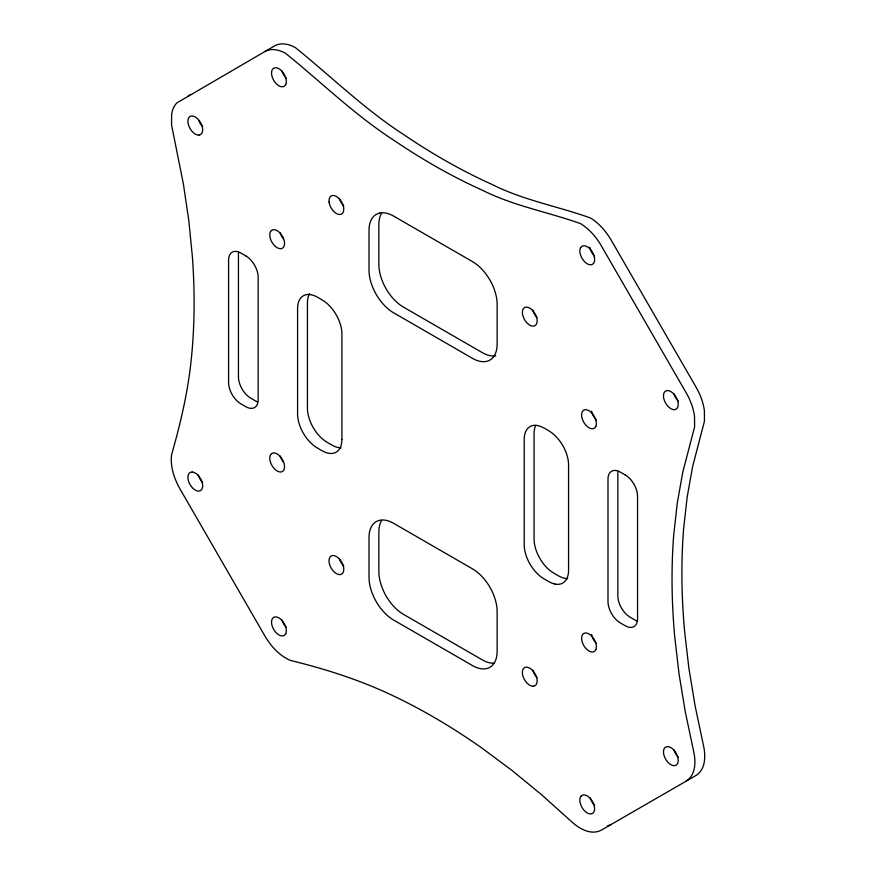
<?xml version="1.0" encoding="UTF-8"?>
<svg xmlns="http://www.w3.org/2000/svg" width="876" height="876" viewBox="0 0 876 876"><rect width="100%" height="100%" fill="white"/><g stroke="black" fill="none" stroke-linecap="round" stroke-linejoin="round"><path stroke-width="1.31" d="M187.639 96.513L189.742 94.893M686.258 781.107C696.048 774.734 695.883 761.211 693.584 751.05L685.284 711.761L679.01 673.699L674.75 637.071A630.392 363.956 60 0 1 673.743 534.842L677.279 503.054L682.754 472.295L694.602 426.875L694.526 416.264A41.807 24.134 60 0 0 686.258 392.941L601.155 245.532C596.008 236.827 589.209 228.91 580.514 223.61C548.037 212.014 513.336 205.882 482.172 190.125A630.392 363.956 60 0 1 394.145 140.467C354.999 115.238 321.623 82.464 285.631 53.37C279.466 49.91 271.56 47.852 264.99 51.443M607.528 825.98L611.01 824.557M678.243 401.044L677.104 399.785A10.457 6.033 60 0 1 673.852 393.642M202.684 126.483L201.535 125.224A10.457 6.033 60 0 1 198.852 120.691M537.141 677.63L536.002 676.371A10.457 6.033 60 0 1 532.75 670.228M343.786 565.995L342.636 564.735A10.457 6.033 60 0 1 339.384 558.592M590.238 797.959L590.796 799.569A10.457 6.033 60 0 0 594.629 805.362M280.156 232.731L280.725 234.341A10.457 6.033 60 0 0 283.419 238.874M280.156 456.002L280.725 457.622A10.457 6.033 60 0 0 283.408 462.145M617.996 471.387A17.421 10.052 60 0 0 617.843 473.522L617.843 595.877A17.421 10.052 60 0 0 630.162 617.219L635.089 620.055A17.421 10.052 60 0 0 637.016 620.996M495.761 355.82A34.843 20.115 60 0 1 482.347 352.656L403.507 307.147A34.843 20.115 60 0 1 378.87 264.475L378.87 224.65A34.843 20.115 60 0 1 381.564 213.284M381.564 520.508A34.843 20.115 60 0 0 378.87 531.874L378.87 571.7A34.843 20.115 60 0 0 381.564 586.164L383.579 591.136A34.843 20.115 60 0 0 403.507 614.372L482.347 659.891A34.843 20.115 60 0 0 493.527 663.242M567.659 578.653A27.868 16.096 60 0 1 564.801 578.368L561.801 577.47A72.226 41.698 60 0 1 550.708 571.064A27.868 16.096 60 0 1 534.075 538.981L534.075 433.697A27.868 16.096 60 0 1 535.784 425.418M309.578 293.745A27.868 16.096 60 0 0 307.432 302.844L307.432 408.128A27.868 16.096 60 0 0 327.142 442.27A72.226 41.698 60 0 0 335.147 446.618A27.868 16.096 60 0 0 341.016 447.8M238.601 252.343A17.421 10.052 60 0 0 238.447 254.478L238.447 376.844A17.421 10.052 60 0 0 250.766 398.175L255.693 401.022A17.421 10.052 60 0 0 257.621 401.953M594.629 256.219A10.457 6.033 60 0 1 590.796 250.437L590.238 248.817A10.457 6.033 60 0 1 589.866 247.218M678.254 757.083A10.457 6.033 60 0 1 673.852 749.681M286.299 78.205A10.457 6.033 60 0 1 281.897 70.803M596.37 420.151A10.457 6.033 60 0 1 591.607 411.162M596.37 643.433A10.457 6.033 60 0 1 591.607 634.432M202.684 482.512A10.457 6.033 60 0 1 198.283 475.11M286.299 627.347A10.457 6.033 60 0 1 281.897 619.945M537.141 317.572A10.457 6.033 60 0 1 532.75 310.17M343.786 205.937A10.457 6.033 60 0 1 339.384 198.534M171.543 454.808C170.207 466.689 174.149 478.504 179.887 488.753L264.99 636.162C271.002 646.258 279.269 655.577 290.208 660.351C325.861 669.111 360.989 680.302 394.145 696.278A630.381 363.956 60 0 1 482.172 748.257L511.759 770.256L541.587 794.729L571.459 821.557C579.113 828.63 590.742 835.529 601.155 830.24L696.113 775.413C705.903 769.04 705.738 755.517 703.439 745.356L695.139 706.067L688.854 668.005L684.605 631.377A630.392 363.956 60 0 1 683.598 529.159L687.123 497.371L692.609 466.601L704.457 421.192L704.381 410.581A41.807 24.134 60 0 0 696.113 387.247L611.01 239.838C605.863 231.133 599.064 223.227 590.369 217.927C557.892 206.331 523.191 200.188 492.027 184.431A630.392 363.956 60 0 1 404 134.784C364.854 109.544 331.478 76.781 295.486 47.676C289.332 44.216 281.415 42.157 274.845 45.76L176.897 102.886A41.807 24.134 60 0 0 171.619 114.373L171.543 124.885L183.391 183.993L188.877 221.081L192.402 256.953A630.381 363.956 60 0 1 191.395 357.999C188.187 390.915 180.642 423.108 171.543 454.808M285.762 84.414L285.204 85.377A10.457 6.033 60 0 1 274.265 81.227A10.457 6.033 60 0 1 273.794 68.153A10.457 6.033 60 0 1 284.842 75.621L285.51 77.23A10.457 6.033 60 0 1 285.762 84.414M285.762 633.545L285.204 634.52A10.457 6.033 60 0 1 274.265 630.37A10.457 6.033 60 0 1 273.794 617.295A10.457 6.033 60 0 1 284.842 624.763L285.51 626.373A10.457 6.033 60 0 1 285.762 633.545M595.844 426.36L595.275 427.324A10.457 6.033 60 0 1 584.336 423.174A10.457 6.033 60 0 1 583.865 410.11A10.457 6.033 60 0 1 594.924 417.578L595.581 419.188A10.457 6.033 60 0 1 595.844 426.36M595.844 649.642L595.275 650.605A10.457 6.033 60 0 1 584.336 646.455A10.457 6.033 60 0 1 583.865 633.381A10.457 6.033 60 0 1 594.924 640.849L595.581 642.469A10.457 6.033 60 0 1 595.844 649.642M494.436 662.716L492.421 665.355A34.843 20.115 60 0 1 472.493 665.574L393.652 620.066A34.843 20.115 60 0 1 373.724 596.83L371.709 591.858A34.843 20.115 60 0 1 369.015 577.393L369.015 537.568A34.843 20.115 60 0 1 393.652 523.344L472.493 568.852A34.843 20.115 60 0 1 497.13 611.525L497.13 651.35A34.843 20.115 60 0 1 494.436 662.716M270.64 231.439L270.564 231.538A10.457 6.033 60 0 0 270.301 238.414L270.87 240.035A10.457 6.033 60 0 0 281.809 248.51A10.457 6.033 60 0 0 282.28 235.983A10.457 6.033 60 0 0 271.221 230.684L270.64 231.439M270.64 454.71L270.564 454.819A10.457 6.033 60 0 0 270.301 461.696L270.87 463.305A10.457 6.033 60 0 0 281.809 471.792A10.457 6.033 60 0 0 282.28 459.265A10.457 6.033 60 0 0 271.221 453.965L270.64 454.71M580.722 247.525L580.646 247.634A10.457 6.033 60 0 0 580.383 254.5L580.941 256.12A10.457 6.033 60 0 0 591.88 264.607A10.457 6.033 60 0 0 592.351 252.069A10.457 6.033 60 0 0 581.303 246.78L580.722 247.525M581.303 795.912L580.646 796.766A10.457 6.033 60 0 0 580.383 803.642L580.941 805.263A10.457 6.033 60 0 0 591.88 813.738A10.457 6.033 60 0 0 592.351 801.212A10.457 6.033 60 0 0 581.303 795.912M379.177 213.186L376.231 214.39A34.843 20.115 60 0 0 369.015 230.333L369.015 270.158A34.843 20.115 60 0 0 393.652 312.831L472.493 358.35A34.843 20.115 60 0 0 497.13 344.126L497.13 304.3A34.843 20.115 60 0 0 489.914 280.013L486.968 275.425A34.843 20.115 60 0 0 472.493 261.628L393.652 216.109A34.843 20.115 60 0 0 379.177 213.186M192.249 472.044L191.154 472.12A10.457 6.033 60 0 0 189.742 484.012A10.457 6.033 60 0 0 200.834 490.418A10.457 6.033 60 0 0 199.432 476.894L198.337 475.558A10.457 6.033 60 0 0 192.249 472.044M667.808 746.615L666.713 746.68A10.457 6.033 60 0 0 665.311 758.583A10.457 6.033 60 0 0 676.403 764.989A10.457 6.033 60 0 0 674.991 751.466L673.896 750.13A10.457 6.033 60 0 0 667.808 746.615M198.896 135.079L197.746 135.013A10.457 6.033 60 0 1 192.829 132.167L191.68 130.918A10.457 6.033 60 0 1 189.61 116.804A10.457 6.033 60 0 1 200.976 123.374A10.457 6.033 60 0 1 198.896 135.079M674.465 409.639L673.315 409.574A10.457 6.033 60 0 1 668.399 406.738L667.249 405.478A10.457 6.033 60 0 1 665.169 391.375A10.457 6.033 60 0 1 676.535 397.934A10.457 6.033 60 0 1 674.465 409.639M339.998 574.59L338.859 574.525A10.457 6.033 60 0 1 333.931 571.678L332.792 570.429A10.457 6.033 60 0 1 330.712 556.315A10.457 6.033 60 0 1 342.078 562.885A10.457 6.033 60 0 1 339.998 574.59M533.364 686.226L532.214 686.16A10.457 6.033 60 0 1 527.297 683.313L526.148 682.065A10.457 6.033 60 0 1 524.067 667.961A10.457 6.033 60 0 1 535.433 674.52A10.457 6.033 60 0 1 533.364 686.226M554.946 584.062L551.946 583.153A72.226 41.698 60 0 1 540.853 576.747A27.868 16.096 60 0 1 524.22 544.675L524.22 439.38A27.868 16.096 60 0 1 540.853 426.502A72.226 41.698 60 0 1 551.946 432.908L554.946 435.481A27.868 16.096 60 0 1 568.568 464.981L568.568 570.276A27.868 16.096 60 0 1 554.946 584.062M245.838 255.901L240.911 253.054A17.421 10.052 60 0 0 228.592 260.172L228.592 382.527A17.421 10.052 60 0 0 240.911 403.869L245.838 406.705A17.421 10.052 60 0 0 258.157 399.598L258.157 277.243A17.421 10.052 60 0 0 245.838 255.901M625.234 474.945L620.307 472.098A17.421 10.052 60 0 0 607.988 479.205L607.988 601.571A17.421 10.052 60 0 0 620.307 622.902L625.234 625.749A17.421 10.052 60 0 0 637.553 618.631L637.553 496.276A17.421 10.052 60 0 0 625.234 474.945M341.925 439.423L341.925 334.128A27.868 16.096 60 0 0 325.292 302.056A72.226 41.698 60 0 0 317.287 297.15A27.868 16.096 60 0 0 297.577 308.527L297.577 413.822A27.868 16.096 60 0 0 317.287 447.954A72.226 41.698 60 0 0 325.292 452.301A27.868 16.096 60 0 0 341.925 439.423M329.091 202.104A10.457 6.033 60 0 0 341.038 214.313A10.457 6.033 60 0 0 339.045 198.567A10.457 6.033 60 0 0 329.091 202.104M522.457 313.739A10.457 6.033 60 0 0 534.393 325.949A10.457 6.033 60 0 0 532.411 310.203A10.457 6.033 60 0 0 522.457 313.739"/></g></svg>
